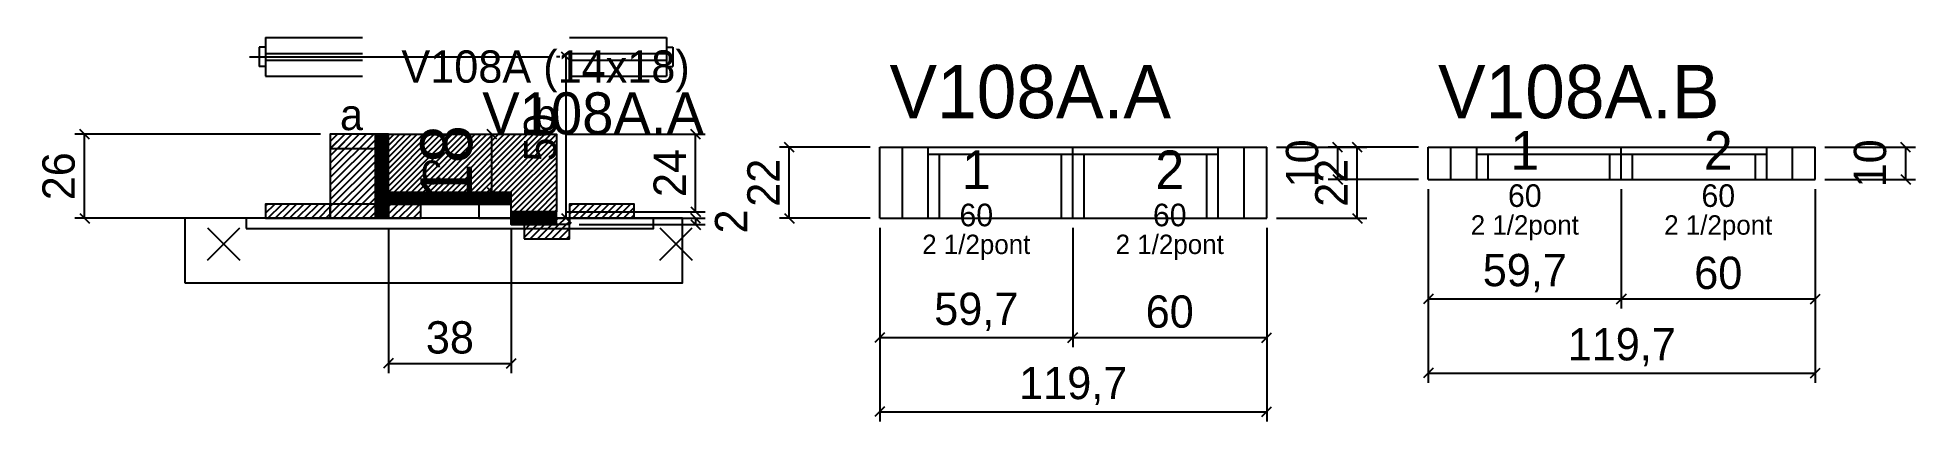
# Model space of a CAD drawing. Extents: x -69 to 512, y -85 to 34.
import ezdxf
from ezdxf.enums import TextEntityAlignment as Align

# ---------------------------------------------------------------- set-up
doc = ezdxf.new("R2010")
doc.units = 0
for name, color, linetype in [('5', 5, 'Continuous'), ('barrote', 126, 'Continuous'), ('CONCRETO', 251, 'Continuous'), ('COTA', 241, 'Continuous'), ('Cota Seção (2x)', 241, 'Continuous'), ('detalhes', 7, 'Continuous'), ('Hachura', 251, 'Continuous'), ('Madeira', 126, 'Continuous'), ('NOMENCLATURA', 7, 'Continuous'), ('Painéis', 200, 'Continuous'), ('presilha', 224, 'Continuous'), ('SARR_2.2x7', 40, 'Continuous'), ('SARR_3.5x7', 81, 'Continuous'), ('SCO-___-LAJ', 224, 'Continuous'), ('TENSOR', 224, 'Continuous'), ('texto', 7, 'Continuous'), ('Texto Seção', 7, 'Continuous')]:
    doc.layers.add(name, color=color, linetype=linetype)
doc.dimstyles.new('PAINEL', dxfattribs={"dimtxt": 10, "dimasz": 3, "dimexe": 3, "dimexo": 3, "dimgap": 3, "dimtad": 1, "dimblk": 'OBLIQUE', "dimblk1": 'OBLIQUE', "dimcen": 2.5, "dimclrd": 4, "dimclre": 4, "dimclrt": 240, "dimazin": 3, "dimtfac": 1, "dimtmove": 0, "dimatfit": 3})
doc.dimstyles.new('SECAO2X', dxfattribs={"dimtxt": 16, "dimasz": 3, "dimexe": 3, "dimexo": 3, "dimgap": 3, "dimtad": 1, "dimblk": 'OBLIQUE', "dimblk1": 'OBLIQUE', "dimcen": 2.5, "dimclrd": 4, "dimclre": 4, "dimclrt": 240, "dimazin": 3, "dimtfac": 1, "dimtmove": 0, "dimatfit": 3})

# ---------------------------------------------------------------- blocks, each defined once
blk = doc.blocks.new('_OBLIQUE')
at = {"color": 0, "linetype": 'BYBLOCK'}
blk.add_line((-0.5, -0.5), (0.5, 0.5), dxfattribs=at)

msp = doc.modelspace()

# ---------------------------------------------------------------- hatches: boundary and pattern name
at = {"layer": 'COTA'}
h = msp.add_hatch(dxfattribs=at)
h.set_pattern_fill('ANSI31', scale=0.4)
h.paths.add_polyline_path([(40, -14), (40, 4), (92, 4), (92, -20), (78, -20), (78, -14)])
at = {"layer": 'Hachura'}
h = msp.add_hatch(dxfattribs=at)
h.set_pattern_fill('ANSI31', scale=0.5)
h.paths.add_polyline_path([(22, -22), (36, -22), (36, 4), (22, 4)])
h = msp.add_hatch(dxfattribs=at)
h.set_pattern_fill('ANSI31', scale=0.5)
h.paths.add_polyline_path([(22, -0.4), (36, -0.4), (36, 4), (22, 4)])
h = msp.add_hatch(dxfattribs=at)
h.set_pattern_fill('SOLID')
h.paths.add_polyline_path([(36, -22), (40, -22), (40, 4), (36, 4)])
h = msp.add_hatch(dxfattribs=at)
h.set_pattern_fill('SOLID')
h.paths.add_polyline_path([(40, -17.6), (78, -17.6), (78, -14), (40, -14)])
h = msp.add_hatch(dxfattribs=at)
h.set_pattern_fill('ANSI31', scale=0.5)
h.paths.add_polyline_path([(2, -22), (22, -22), (22, -17.6), (2, -17.6)])
h = msp.add_hatch(dxfattribs=at)
h.set_pattern_fill('ANSI31', scale=0.5)
h.paths.add_polyline_path([(40, -22), (50, -22), (50, -17.6), (40, -17.6)])
h = msp.add_hatch(dxfattribs=at)
h.set_pattern_fill('SOLID')
h.paths.add_polyline_path([(78, -24), (92, -24), (92, -20), (78, -20)])
h = msp.add_hatch(dxfattribs=at)
h.set_pattern_fill('SOLID')
h.paths.add_polyline_path([(78, -22), (82, -22), (82, -24), (78, -24)])
h = msp.add_hatch(dxfattribs=at)
h.set_pattern_fill('ANSI31', scale=0.5)
h.paths.add_polyline_path([(82, -22), (96, -22), (96, -24), (82, -24)])
h = msp.add_hatch(dxfattribs=at)
h.set_pattern_fill('ANSI31', scale=0.5)
h.paths.add_polyline_path([(96, -22), (116, -22), (116, -17.6), (96, -17.6)])
h = msp.add_hatch(dxfattribs=at)
h.set_pattern_fill('ANSI31', scale=0.5)
h.paths.add_polyline_path([(82, -28.4), (96, -28.4), (96, -24), (82, -24)])

# ---------------------------------------------------------------- linework, layer by layer
for p, q in [((0, 31), (0, 25)), ((2, 31), (0, 31)), ((2, 34), (32, 34)), ((2, 34), (2, 22)), ((96, 34), (126, 34)), ((126, 34), (126, 22)), ((126, 31), (128, 31)), ((128, 31), (128, 25)), ((2, 25), (0, 25)), ((2, 29), (32, 29)), ((2, 27), (32, 27)), ((96, 29), (126, 29)), ((96, 27), (126, 27)), ((126, 25), (128, 25)), ((2, 22), (32, 22)), ((96, 22), (126, 22))]:
    msp.add_line(p, q)
at = {"layer": 'barrote'}
msp.add_lwpolyline([(-23, -42), (131, -42), (131, -22), (-23, -22)], close=True, dxfattribs=at)
at = {"layer": 'CONCRETO'}
msp.add_lwpolyline([(40, -14), (40, 4), (92, 4), (92, -20), (78, -20), (78, -14)], close=True, dxfattribs=at)
at = {"layer": 'Madeira'}
for points in [[(22, -22), (36, -22), (36, 4), (22, 4)], [(22, -0.4), (36, -0.4), (36, 4), (22, 4)], [(2, -22), (22, -22), (22, -17.6), (2, -17.6)], [(22, -22), (36, -22), (36, -17.6), (22, -17.6)], [(40, -22), (50, -22), (50, -17.6), (40, -17.6)], [(68, -22), (78, -22), (78, -17.6), (68, -17.6)], [(82, -22), (96, -22), (96, -24), (82, -24)], [(96, -22), (116, -22), (116, -17.6), (96, -17.6)], [(82, -28.4), (96, -28.4), (96, -24), (82, -24)]]:
    msp.add_lwpolyline(points, close=True, dxfattribs=at)
at = {"layer": 'Painéis'}
for p, q in [((192, 0), (251.7, 0)), ((192, -22), (192, 0)), ((251.7, -22), (251.7, 0)), ((251.7, -22), (251.7, 0)), ((251.7, 0), (311.7, 0)), ((251.7, -22), (251.7, 0)), ((311.7, -22), (311.7, 0)), ((361.7, 0), (421.4, 0)), ((361.7, -10), (361.7, 0)), ((421.4, -10), (421.4, 0)), ((421.4, -10), (421.4, 0)), ((421.4, 0), (481.4, 0)), ((421.4, -10), (421.4, 0)), ((481.4, -10), (481.4, 0)), ((361.7, -10), (421.4, -10)), ((421.4, -10), (481.4, -10)), ((192, -22), (251.7, -22)), ((251.7, -22), (311.7, -22))]:
    msp.add_line(p, q, dxfattribs=at)
for points in [[(36, -22), (40, -22), (40, 4), (36, 4)], [(40, -17.6), (78, -17.6), (78, -14), (40, -14)], [(78, -24), (92, -24), (92, -20), (78, -20)], [(78, -22), (82, -22), (82, -24), (78, -24)]]:
    msp.add_lwpolyline(points, close=True, dxfattribs=at)
at = {"layer": 'presilha'}
for p, q in [((-16, -35), (-6, -25)), ((-16, -25), (-6, -35)), ((124, -35), (134, -25)), ((124, -25), (134, -35))]:
    msp.add_line(p, q, dxfattribs=at)
at = {"layer": 'SARR_2.2x7'}
for p, q in [((199, -22), (199, 0)), ((304.7, -22), (304.7, 0)), ((368.7, -10), (368.7, 0)), ((474.4, -10), (474.4, 0)), ((207, -2.2), (251.7, -2.2)), ((251.7, -2.2), (296.7, -2.2)), ((376.7, -2.2), (421.4, -2.2)), ((421.4, -2.2), (466.4, -2.2))]:
    msp.add_line(p, q, dxfattribs=at)
at = {"layer": 'SARR_3.5x7'}
for p, q in [((207, -22), (207, 0)), ((251.7, -22), (251.7, 0)), ((251.7, -22), (251.7, 0)), ((296.7, -22), (296.7, 0)), ((376.7, -10), (376.7, 0)), ((421.4, -10), (421.4, 0)), ((421.4, -10), (421.4, 0)), ((466.4, -10), (466.4, 0)), ((210.5, -22), (210.5, -2.2)), ((248.2, -22), (248.2, -2.2)), ((255.2, -22), (255.2, -2.2)), ((293.2, -22), (293.2, -2.2)), ((380.2, -10), (380.2, -2.2)), ((417.9, -10), (417.9, -2.2)), ((424.9, -10), (424.9, -2.2)), ((462.9, -10), (462.9, -2.2)), ((376.7, -10), (380.2, -10)), ((417.9, -10), (421.4, -10)), ((421.4, -10), (424.9, -10)), ((462.9, -10), (466.4, -10)), ((207, -22), (210.5, -22)), ((248.2, -22), (251.7, -22)), ((251.7, -22), (255.2, -22)), ((293.2, -22), (296.7, -22))]:
    msp.add_line(p, q, dxfattribs=at)
at = {"layer": 'SCO-___-LAJ'}
msp.add_lwpolyline([(-4, -25.2), (122, -25.2), (122, -22), (-4, -22)], close=True, dxfattribs=at)
at = {"layer": 'TENSOR'}
msp.add_line((-3, 28), (90, 28), dxfattribs=at)

# ---------------------------------------------------------------- texts
at = {"layer": '5'}
for s, height, p in [('1', 12, (391.55, -1)), ('2', 12, (451.4, -1)), ('1', 12, (221.85, -7)), ('2', 12, (281.7, -7)), ('60', 7, (391.55, -15)), ('60', 7, (451.4, -15)), ('60', 7, (221.85, -21)), ('60', 7, (281.7, -21))]:
    msp.add_text(s, height=height, dxfattribs=at).set_placement(p, align=Align.MIDDLE_CENTER)
at = {"layer": 'detalhes'}
for s, p in [('a', (25, 5.3)), ('b', (85, 5.3)), ('c', (50, -11.5))]:
    msp.add_text(s, height=9.6, dxfattribs=at).set_placement(p)
at = {"layer": 'NOMENCLATURA'}
for s, p in [('V108A.A', (195, 9)), ('V108A.B', (364.7, 9))]:
    msp.add_text(s, height=16.5, dxfattribs=at).set_placement(p)
at = {"layer": 'texto', "char_height": 6, "attachment_point": 5}
for insert in [(391.55, -25), (451.4, -25), (221.85, -31), (281.7, -31)]:
    msp.add_mtext('2 1/2pont', dxfattribs=dict(at, insert=insert))
at = {"layer": 'Texto Seção'}
for s, height, p in [('V108A (14x18)', 10, (44, 20)), ('V108A.A', 13, (69, 4))]:
    msp.add_text(s, height=height, dxfattribs=at).set_placement(p)

# ---------------------------------------------------------------- dimensions: what is measured, and where the dimension line sits
at = {"layer": 'COTA'}
for base, p1, p2 in [((95, -22), (96, -22), (96, 28)), ((-54, -22), (2, -22), (22, 4)), ((135, -20), (92, -20), (92, 4)), ((164, -22), (192, -22), (192, 0)), ((339.7, -22), (311.7, -22), (311.7, 0)), ((333.7, -10), (361.7, -10), (361.7, 0)), ((509.4, -10), (481.4, -10), (481.4, 0)), ((135, -22), (96, -22), (96, -24))]:
    msp.add_linear_dim(base=base, p1=p1, p2=p2, angle=90, dimstyle='PAINEL', dxfattribs=at).render()
for base, p1, p2 in [((361.7, -47), (361.7, -10), (421.4, -10)), ((361.7, -70), (361.7, -10), (481.4, -10)), ((421.4, -47), (421.4, -10), (481.4, -10)), ((40, -67), (40, -22), (78, -22)), ((192, -59), (192, -22), (251.7, -22)), ((192, -82), (192, -22), (311.7, -22)), ((251.7, -59), (251.7, -22), (311.7, -22))]:
    msp.add_linear_dim(base=base, p1=p1, p2=p2, dimstyle='PAINEL', dxfattribs=at).render()
at = {"layer": 'Cota Seção (2x)'}
msp.add_linear_dim(base=(72, -14), p1=(40, -14), p2=(40, 4), angle=90, dimstyle='SECAO2X', dxfattribs=at).render()

doc.saveas('drawing.dxf')
